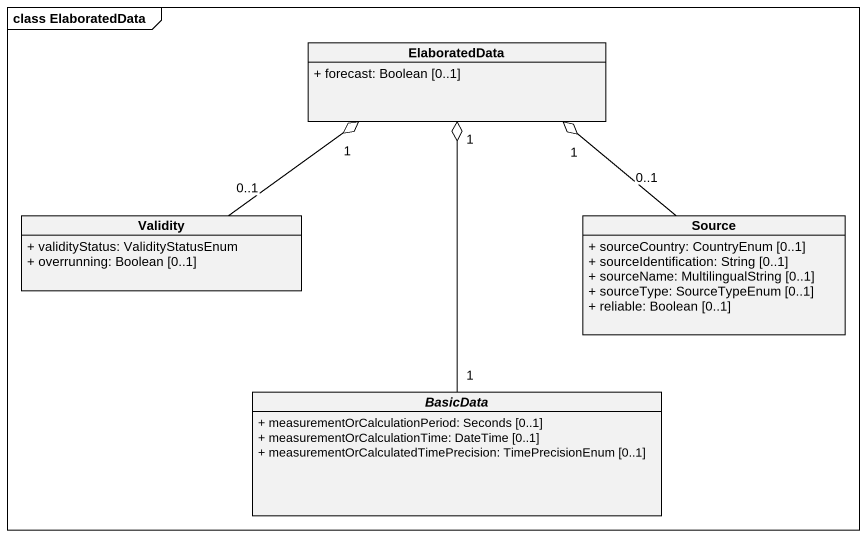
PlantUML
@startuml
mainframe class ElaboratedData
hide circle
hide empty members
skinparam classAttributeIconSize 0
class ElaboratedData {
  + forecast: Boolean [0..1]
}
class Validity {
  + validityStatus: ValidityStatusEnum
  + overrunning: Boolean [0..1]
}
class Source {
  + sourceCountry: CountryEnum [0..1]
  + sourceIdentification: String [0..1]
  + sourceName: MultilingualString [0..1]
  + sourceType: SourceTypeEnum [0..1]
  + reliable: Boolean [0..1]
}
abstract class BasicData {
  + measurementOrCalculationPeriod: Seconds [0..1]
  + measurementOrCalculationTime: DateTime [0..1]
  + measurementOrCalculatedTimePrecision: TimePrecisionEnum [0..1]
}
Validity "0..1" -right-o "1" ElaboratedData
Source "0..1" -up-o "1" ElaboratedData
BasicData "1" -up-o "1" ElaboratedData
@enduml
